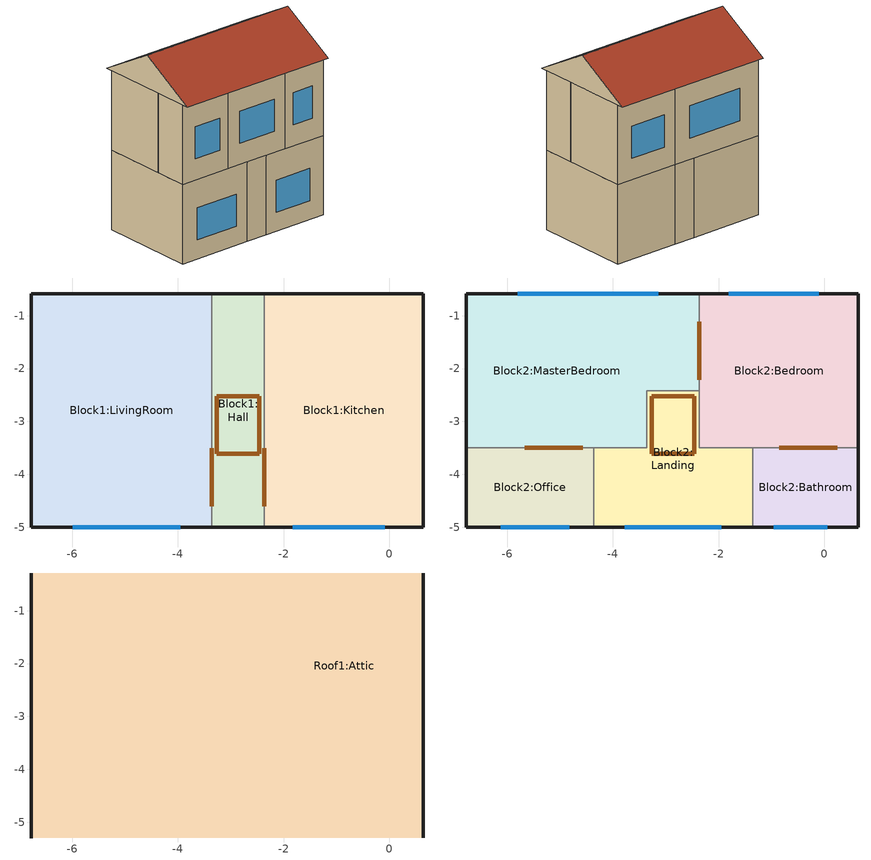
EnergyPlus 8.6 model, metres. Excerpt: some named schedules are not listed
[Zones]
Block1:Kitchen
 floor ground (Project ground floor): 0.64,-5 -2.36,-5 -2.36,-0.59 0.64,-0.59 z0
 wall outside (Project wall): -2.36,-5 0.64,-5 0.64,-0.59 -2.36,-0.59 z0:3.5
 wall to Block1:Hall (Project partition): -2.36,-0.59 -2.36,-5 z0:3.5
 window (1001): -1.83,-5 -0.08,-5 z0.84:2.26
 door inside (Project internal door): -2.36,-3.5 -2.36,-4.6 z0:2
Block1:Hall
 floor ground (Project ground floor): -2.36,-5 -3.36,-5 -3.36,-0.59 -2.36,-0.59 z0
 wall outside (Project wall): -3.36,-5 -2.36,-5 / -2.36,-0.59 -3.36,-0.59 z0:3.5
 wall to Block1:LivingRoom (Project partition_Rev): -3.36,-0.59 -3.36,-5 z0:3.5
 door inside (IRTSurface): -3.26,-3.61 -2.46,-3.61 -2.46,-2.52 -3.26,-2.52 z3.5
 door inside (Project internal door): -3.36,-3.5 -3.36,-4.6 z0:2
Block1:LivingRoom
 floor ground (Project ground floor): -3.36,-5 -6.77,-5 -6.77,-0.59 -3.36,-0.59 z0
 wall outside (Project wall): -3.36,-0.59 -6.77,-0.59 -6.77,-5 -3.36,-5 z0:3.5
 window (1001): -5.99,-5 -3.95,-5 z0.84:2.26
Block2:Bedroom
 floor to Block1:Kitchen (Project internal floor_Reversed_Rev): 0.64,-3.5 -2.36,-3.5 -2.36,-0.59 0.64,-0.59 z3.5
 wall outside (Project wall): 0.64,-3.5 0.64,-0.59 -2.36,-0.59 z3.5:7
 wall to Block2:Bathroom (Project partition): -1.36,-3.5 0.64,-3.5 z3.5:7
 wall to Block2:MasterBedroom (Project partition): -2.36,-0.59 -2.36,-2.42 z3.5:7
 wall to Block2:Landing (Project partition): -2.36,-2.42 -2.36,-3.5 -1.36,-3.5 z3.5:7
 window (1001): -0.11,-0.59 -1.8,-0.59 z4.44:5.86
 door inside (Project internal door): -0.85,-3.5 0.25,-3.5 / -2.36,-1.11 -2.36,-2.21 z3.6:5.6
Block2:Bathroom
 floor to Block1:Kitchen (Project internal floor_Reversed_Rev): 0.64,-5 -1.36,-5 -1.36,-3.5 0.64,-3.5 z3.5
 wall outside (Project wall): -1.36,-5 0.64,-5 0.64,-3.5 z3.5:7
 wall to Block2:Landing (Project partition): -1.36,-3.5 -1.36,-5 z3.5:7
 window (1001): -0.96,-5 0.05,-5 z4.44:5.86
Block2:Landing
 floor to Block1:Kitchen (Project internal floor_Reversed_Rev): -1.36,-5 -2.36,-5 -2.36,-3.5 -1.36,-3.5 z3.5
 floor to Block1:Hall (Project internal floor_Reversed_Rev): -2.36,-5 -3.36,-5 -3.36,-2.42 -2.36,-2.42 z3.5
 floor to Block1:LivingRoom (Project internal floor_Reversed_Rev): -3.36,-5 -4.36,-5 -4.36,-3.5 -3.36,-3.5 z3.5
 wall outside (Project wall): -4.36,-5 -1.36,-5 z3.5:7
 wall to Block2:MasterBedroom (Project partition): -2.36,-2.42 -3.36,-2.42 -3.36,-3.5 -4.36,-3.5 z3.5:7
 wall to Block2:Office (Project partition_Rev): -4.36,-3.5 -4.36,-5 z3.5:7
 window (1001): -3.77,-5 -1.94,-5 z4.44:5.86
Block2:MasterBedroom
 floor to Block1:Hall (Project internal floor_Reversed_Rev): -2.36,-2.42 -3.36,-2.42 -3.36,-0.59 -2.36,-0.59 z3.5
 floor to Block1:LivingRoom (Project internal floor_Reversed_Rev): -3.36,-3.5 -6.77,-3.5 -6.77,-0.59 -3.36,-0.59 z3.5
 wall outside (Project wall): -2.36,-0.59 -6.77,-0.59 -6.77,-3.5 z3.5:7
 wall to Block2:Office (Project partition_Rev): -6.77,-3.5 -4.36,-3.5 z3.5:7
 window (1001): -3.14,-0.59 -5.8,-0.59 z4.44:5.86
 door inside (Project internal door): -5.67,-3.5 -4.57,-3.5 z3.6:5.6
Block2:Office
 floor to Block1:LivingRoom (Project internal floor_Reversed_Rev): -4.36,-5 -6.77,-5 -6.77,-3.5 -4.36,-3.5 z3.5
 wall outside (Project wall): -6.77,-3.5 -6.77,-5 -4.36,-5 z3.5:7
 window (1001): -6.12,-5 -4.82,-5 z4.44:5.86
Roof1:Attic
 floor outside (Project external floor): 0.64,-0.59 -6.77,-0.59 -6.77,-0.29 0.64,-0.29 z7; 0.64,-5.3 -6.77,-5.3 -6.77,-5 0.64,-5 z7
 floor to Block2:Bedroom (Project semi-exposed ceiling_Rev): 0.64,-3.5 -2.36,-3.5 -2.36,-0.59 0.64,-0.59 z7
 floor to Block2:Bathroom (Project semi-exposed ceiling_Rev): 0.64,-5 -1.36,-5 -1.36,-3.5 0.64,-3.5 z7
 floor to Block2:Landing (Project semi-exposed ceiling_Rev): -2.36,-3.5 -3.36,-3.5 -3.36,-2.42 -2.36,-2.42 z7; -1.36,-5 -4.36,-5 -4.36,-3.5 -1.36,-3.5 z7
 floor to Block2:MasterBedroom (Project semi-exposed ceiling_Rev): -3.36,-3.5 -6.77,-3.5 -6.77,-2.42 -3.36,-2.42 z7; -2.36,-2.42 -6.77,-2.42 -6.77,-0.59 -2.36,-0.59 z7
 floor to Block2:Office (Project semi-exposed ceiling_Rev): -4.36,-5 -6.77,-5 -6.77,-3.5 -4.36,-3.5 z7
 wall outside (Project wall): -6.77,-0.29,7 -6.77,-5.3,7 -6.77,-2.79,8.45; 0.64,-5.3,7 0.64,-0.29,7 0.64,-2.79,8.45
 roof outside (Project unoccupied pitched roof): -6.77,-5.3,7 0.64,-5.3,7 0.64,-2.79,8.45 -6.77,-2.79,8.45; 0.64,-0.29,7 -6.77,-0.29,7 -6.77,-2.79,8.45 0.64,-2.79,8.45
[Site:Location]
Untitled: Latitude {deg}=51.15; Longitude {deg}=-0.18; Time Zone {hr}=0; Elevation {m}=62
[Site:GroundTemperature:BuildingSurface]
18, 18, 18, 18, 18, 18, 18, 18, 18, 18, 18, 18
[Site:GroundTemperature:Deep]
14, 14, 14, 14, 14, 14, 14, 14, 14, 14, 14, 14
[Site:GroundTemperature:Shallow]
14, 14, 14, 14, 14, 14, 14, 14, 14, 14, 14, 14
[Site:GroundTemperature:FCfactorMethod]
4.16, 5.3, 7.51, 9.61, 13.58, 15.67, 16.24, 15.18, 12.74, 9.69, 6.69, 4.7
[Site:GroundReflectance]
0.2, 0.2, 0.2, 0.2, 0.2, 0.2, 0.2, 0.2, 0.2, 0.2, 0.2, 0.2
[Site:GroundReflectance:SnowModifier]
2, 2
[SizingPeriod:DesignDay] Day of Month=15; Humidity Condition Type=WetBulb; Barometric Pressure {Pa}=100582.4; Wind Direction {deg}=0; Rain Indicator=0; Snow Indicator=0
Name | Month | Day Type | Maximum Dry-Bulb Temperature {C} | Daily Dry-Bulb Temperature Range {deltaC} | Wetbulb or DewPoint at Maximum Dry-Bulb {C} | Wind Speed {m/s} | Daylight Saving Time Indicator | Sky Clearness
Summer Design Day in Untitled Jul | 7 | SummerDesignDay | 27.2 | 9.4 | 18.7 | 0 | 1 | 0.98
Winter Design Day in Untitled | 1 | WinterDesignDay | -4.4 | 0 | -4.4 | 12.3 | 0 | 0
[Building]
Building: North Axis {deg}=0; Terrain=Suburbs; Loads Convergence Tolerance Value=.04; Temperature Convergence Tolerance Value {deltaC}=.4; Solar Distribution=FullExterior; Maximum Number of Warmup Days=25; Minimum Number of Warmup Days=6
[Material:NoMass] Roughness=Rough; Thermal Absorptance=0.9; Solar Absorptance=0.7; Visible Absorptance=0.7
Name | Thermal Resistance {m2-K/W}
7_RVAL_2; 8_RVAL_2; 13_RVAL_2 | .15
12_RVAL_2 | .18
[Construction]
IRTSurface: IRTMaterial
Project ground floor: Urea Formaldehyde Foam_0.1327, Cast Concrete_0.1, Floor/Roof Screed_0.07, Timber Flooring_0.03
Project internal floor_Reversed_Rev: Cast Concrete (Dense)_0.1
Project wall: Brickwork Outer Leaf_0.1, XPS Extruded Polystyrene  - CO2 Blowing_0.0795, Concrete Block (Medium)_0.1, Gypsum Plastering_0.013
Project partition: Gypsum Plasterboard_0.025, 7_RVAL_2, Gypsum Plasterboard_0.025
Project partition_Rev: Gypsum Plasterboard_0.025, 8_RVAL_2, Gypsum Plasterboard_0.025
Project internal door: Painted Oak_0.035
Project semi-exposed ceiling_Rev: Plasterboard_0.013, 12_RVAL_2, Cast Concrete (Lightweight)_0.1, MW Glass Wool (rolls)_0.1319, Plywood (Heavyweight)_0.01
Project unoccupied pitched roof: Clay Tile (roofing)_0.025, 13_RVAL_2, Roofing Felt_0.005
Project external floor: External Rendering_0.025, MW Stone Wool (rolls)_0.1482, Timber Flooring_0.005
1001: 38, 1002, 2
2001: 20005, 38, 1002, 2
[Material:InfraredTransparent]
IRTMaterial
[WindowMaterial:Gas]
1002: Gas Type=Air; Thickness {m}=.013
[WindowMaterial:Glazing] Optical Data Type=SpectralAverage; Thickness {m}=.003; Infrared Transmittance at Normal Incidence=0; Front Side Infrared Hemispherical Emissivity=.84; Conductivity {W/m-K}=.9; Dirt Correction Factor for Solar and Visible Transmittance=1
Name | Solar Transmittance at Normal Incidence | Front Side Solar Reflectance at Normal Incidence | Back Side Solar Reflectance at Normal Incidence | Visible Transmittance at Normal Incidence | Front Side Visible Reflectance at Normal Incidence | Back Side Visible Reflectance at Normal Incidence | Back Side Infrared Hemispherical Emissivity
2 | .837 | .075 | .075 | .898 | .081 | .081 | .84
38 | .74 | .09 | .1 | .82 | .11 | .12 | .2
[WindowMaterial:Shade]
20005: Solar Transmittance=.1; Solar Reflectance=.8; Visible Transmittance=.7; Visible Reflectance=.2; Infrared Hemispherical Emissivity=.9; Infrared Transmittance=0; Thickness {m}=.005; Conductivity {W/m-K}=.1; Shade to Glass Distance {m}=.05; Top Opening Multiplier=.5; Bottom Opening Multiplier=.5; Left-Side Opening Multiplier=.5; Right-Side Opening Multiplier=.5; Airflow Permeability=0
[Material] Roughness=Rough; Thermal Absorptance=0.9
Name | Thickness {m} | Conductivity {W/m-K} | Density {kg/m3} | Specific Heat {J/kg-K} | Solar Absorptance | Visible Absorptance
Urea Formaldehyde Foam_0.1327 | .1327 | 0.04 | 10 | 1400 | 0.6 | 0.6
Cast Concrete_0.1 | .1 | 1.13 | 2000 | 1000 | 0.6 | 0.6
Floor/Roof Screed_0.07 | .07 | 0.41 | 1200 | 840 | 0.73 | 0.73
Timber Flooring_0.03 | .03 | 0.14 | 650 | 1200 | 0.78 | 0.78
Cast Concrete (Dense)_0.1 | .1 | 1.4 | 2100 | 840 | 0.6 | 0.6
Brickwork Outer Leaf_0.1 | .1 | 0.84 | 1700 | 800 | 0.7 | 0.7
XPS Extruded Polystyrene  - CO2 Blowing_0.0795 | .0795 | 0.034 | 35 | 1400 | 0.6 | 0.6
Concrete Block (Medium)_0.1 | .1 | 0.51 | 1400 | 1000 | 0.6 | 0.6
Gypsum Plastering_0.013 | .013 | 0.4 | 1000 | 1000 | 0.5 | 0.5
Gypsum Plasterboard_0.025 | .025 | 0.25 | 900 | 1000 | 0.5 | 0.5
Painted Oak_0.035 | .035 | 0.19 | 700 | 2390 | 0.5 | 0.5
Plywood (Heavyweight)_0.01 | .01 | 0.15 | 700 | 1420 | 0.78 | 0.78
MW Glass Wool (rolls)_0.1319 | .1319 | 0.04 | 12 | 840 | 0.6 | 0.6
Cast Concrete (Lightweight)_0.1 | .1 | 0.38 | 1200 | 1000 | 0.6 | 0.6
Plasterboard_0.013 | .013 | 0.25 | 2800 | 896 | 0.5 | 0.5
Clay Tile (roofing)_0.025 | .025 | 1 | 2000 | 800 | 0.7 | 0.7
Roofing Felt_0.005 | .005 | 0.19 | 960 | 837 | 0.8 | 0.8
External Rendering_0.025 | .025 | 0.5 | 1300 | 1000 | 0.7 | 0.7
MW Stone Wool (rolls)_0.1482 | .1482 | 0.04 | 30 | 840 | 0.6 | 0.6
Timber Flooring_0.005 | .005 | 0.14 | 650 | 1200 | 0.78 | 0.78
[WindowProperty:ShadingControl] Shading Type=ExteriorShade; Construction with Shading=2001; Shading Control Is Scheduled=Yes; Glare Control Is Active=No; Type of Slat Angle Control for Blinds=FixedSlatAngle; Setpoint 2 {W/m2 or deg C}=0
Name | Shading Control Type | Schedule
1001 | AlwaysOff | Off
5001 | OnIfScheduleAllows | Block2:Bathroom_Wall_2_0_0_0_0_0_Win_Shading_Fraction
5002 | OnIfScheduleAllows | Block2:MasterBedroom_Wall_7_0_0_0_0_0_Win_Shading_Fraction
5003 | OnIfScheduleAllows | Block2:Office_Wall_2_0_0_0_0_0_Win_Shading_Fraction
5004 | OnIfScheduleAllows | Block1:Kitchen_Wall_2_0_0_0_0_0_Win_Shading_Fraction
5005 | OnIfScheduleAllows | Block1:LivingRoom_Wall_2_0_0_0_0_0_Win_Shading_Fraction
[Zone] Type=1; Multiplier=1; Zone Inside Convection Algorithm=TARP
Name | Volume {m3} | Floor Area {m2}
Block1:Kitchen | 35.007 | 10.002
Block1:Hall | 10.6927 | 3.0551
Block1:LivingRoom | 40.4801 | 11.5657
Block2:Bedroom | 22.3967 | 6.5873
Block2:Bathroom | 6.0468 | 1.7785
Block2:Landing | 13.4931 | 3.0958
Block2:MasterBedroom | 30.7883 | 9.0554
Block2:Office | 7.6006 | 2.2355
Roof1:Attic | 8.2787 | 19.792
[PEOPLE] Number of People Calculation Method=People; Fraction Radiant=.3; Sensible Heat Fraction=AUTOCALCULATE; Carbon Dioxide Generation Rate {m3/s-W}=3.82e-08; Enable ASHRAE 55 Comfort Warnings=No; Mean Radiant Temperature Calculation Type=ZoneAveraged; Work Efficiency Schedule=Work efficiency; Clothing Insulation Calculation Method=ClothingInsulationSchedule; Air Velocity Schedule=AirVelocitySchedule
Name | Zone or ZoneList | Number of People Schedule | Number of People | Activity Level Schedule | Clothing Insulation Schedule
People Block1:Kitchen | Block1:Kitchen | Block1:KitchenNumberOfOccupants | 2 | Block1:KitchenAverageGains | Clothing Schedule 400
People Block1:Hall | Block1:Hall | 3354 | 0 | Activity Schedule 407 | Clothing Schedule 407
People Block1:LivingRoom | Block1:LivingRoom | Block1:LivingRoomNumberOfOccupants | 2 | Block1:LivingRoomAverageGains | Clothing Schedule 414
People Block2:Bedroom | Block2:Bedroom | 2864 | 0 | Activity Schedule 446 | Clothing Schedule 446
People Block2:Bathroom | Block2:Bathroom | Block2:BathroomNumberOfOccupants | 2 | Block2:BathroomAverageGains | Clothing Schedule 455
People Block2:Landing | Block2:Landing | 3359 | 0 | Activity Schedule 462 | Clothing Schedule 462
People Block2:MasterBedroom | Block2:MasterBedroom | Block2:MasterBedroomNumberOfOccupants | 2 | Block2:MasterBedroomAverageGains | Clothing Schedule 473
People Block2:Office | Block2:Office | Block2:OfficeNumberOfOccupants | 2 | Block2:OfficeAverageGains | Clothing Schedule 483
People Roof1:Attic | Roof1:Attic | 7 | 0 | Activity Schedule 510 | Clothing Schedule 510
[Lights] Design Level Calculation Method=LightingLevel; Return Air Fraction=0; Fraction Radiant=.42; Fraction Visible=.18; Fraction Replaceable=1
Name | Zone or ZoneList | Schedule | Lighting Level {W}
Block1:Kitchen General lighting | Block1:Kitchen | Block1:KitchenLightState | 150.03
Block1:Hall General lighting | Block1:Hall | 3355 | 15.2755
Block1:LivingRoom General lighting | Block1:LivingRoom | Block1:LivingRoomLightState | 86.7428
Block2:Bedroom General lighting | Block2:Bedroom | 3330 | 32.9365
Block2:Bathroom General lighting | Block2:Bathroom | Block2:BathroomLightState | 13.3388
Block2:Landing General lighting | Block2:Landing | 3360 | 15.479
Block2:MasterBedroom General lighting | Block2:MasterBedroom | Block2:MasterBedroomLightState | 45.277
Block2:Office General lighting | Block2:Office | Block2:OfficeLightState | 44.71
[ElectricEquipment] Design Level Calculation Method=EquipmentLevel; Fraction Latent=0; Fraction Radiant=.2; Fraction Lost=0
Name | Zone or ZoneList | Schedule | Design Level {W}
Block1:Kitchen Equipment 1 | Block1:Kitchen | 3346 | 302.8606
Block1:Hall Equipment 1 | Block1:Hall | 3356 | 4.7965
Block1:LivingRoom Equipment 1 | Block1:LivingRoom | 3351 | 45.1062
Block2:Bedroom Equipment 1 | Block2:Bedroom | 3331 | 23.5825
Block2:Bathroom Equipment 1 | Block2:Bathroom | 3336 | 2.9701
Block2:Landing Equipment 1 | Block2:Landing | 3361 | 6.6869
Block2:MasterBedroom Equipment 1 | Block2:MasterBedroom | 3331 | 32.4183
Block2:Office Equipment 1 | Block2:Office | 2867 | 26.3118
[WaterUse:Equipment]
Name | Peak Flow Rate {m3/s} | Flow Rate Fraction Schedule | Target Temperature Schedule | Hot Water Supply Temperature Schedule | Cold Water Supply Temperature Schedule | Zone
DHW Block1:Kitchen | 3.64656e-07 | 3344 | DHW Supply Temperature Block1:Kitchen | DHW Supply Temperature Block1:Kitchen | DHW Mains Temperature Block1:Kitchen | Block1:Kitchen
DHW Block1:Hall | 2.77929e-07 | 3354 | DHW Supply Temperature Block1:Hall | DHW Supply Temperature Block1:Hall | DHW Mains Temperature Block1:Hall | Block1:Hall
DHW Block1:LivingRoom | 2.89143e-07 | 3349 | DHW Supply Temperature Block1:LivingRoom | DHW Supply Temperature Block1:LivingRoom | DHW Mains Temperature Block1:LivingRoom | Block1:LivingRoom
DHW Block2:Bedroom | 1.21225e-07 | 3329 | DHW Supply Temperature Block2:Bedroom | DHW Supply Temperature Block2:Bedroom | DHW Mains Temperature Block2:Bedroom | Block2:Bedroom
DHW Block2:Bathroom | 6.48411e-08 | 3334 | DHW Supply Temperature Block2:Bathroom | DHW Supply Temperature Block2:Bathroom | DHW Mains Temperature Block2:Bathroom | Block2:Bathroom
DHW Block2:MasterBedroom | 1.66645e-07 | 3329 | DHW Supply Temperature Block2:MasterBedroom | DHW Supply Temperature Block2:MasterBedroom | DHW Mains Temperature Block2:MasterBedroom | Block2:MasterBedroom
DHW Block2:Office | 1.55243e-08 | 2864 | DHW Supply Temperature Block2:Office | DHW Supply Temperature Block2:Office | DHW Mains Temperature Block2:Office | Block2:Office
[Daylighting:Controls] Daylighting Method=SplitFlux; Lighting Control Type=Continuous; Minimum Input Power Fraction for Continuous or ContinuousOff Dimming Control=0.1; Minimum Light Output Fraction for Continuous or ContinuousOff Dimming Control=0.1; Probability Lighting will be Reset When Needed in Manual Stepped Control=1; Glare Calculation Azimuth Angle of View Direction Clockwise from Zone y-Axis {deg}=0; Maximum Allowable Discomfort Glare Index=22; Fraction of Zone Controlled by Reference Point 1=1
Name | Zone | Glare Calculation Daylighting Reference Point | Daylighting Reference Point 1 | Illuminance Setpoint at Reference Point 1 {lux}
Block1:Kitchen_DaylCtrl | Block1:Kitchen | Block1:Kitchen_DaylRefPt1 | Block1:Kitchen_DaylRefPt1 | 300
Block1:Hall_DaylCtrl | Block1:Hall | Block1:Hall_DaylRefPt1 | Block1:Hall_DaylRefPt1 | 100
Block1:LivingRoom_DaylCtrl | Block1:LivingRoom | Block1:LivingRoom_DaylRefPt1 | Block1:LivingRoom_DaylRefPt1 | 150
Block2:Bedroom_DaylCtrl | Block2:Bedroom | Block2:Bedroom_DaylRefPt1 | Block2:Bedroom_DaylRefPt1 | 100
Block2:Bathroom_DaylCtrl | Block2:Bathroom | Block2:Bathroom_DaylRefPt1 | Block2:Bathroom_DaylRefPt1 | 150
Block2:Landing_DaylCtrl | Block2:Landing | Block2:Landing_DaylRefPt1 | Block2:Landing_DaylRefPt1 | 100
Block2:MasterBedroom_DaylCtrl | Block2:MasterBedroom | Block2:MasterBedroom_DaylRefPt1 | Block2:MasterBedroom_DaylRefPt1 | 100
Block2:Office_DaylCtrl | Block2:Office | Block2:Office_DaylRefPt1 | Block2:Office_DaylRefPt1 | 400
[Sizing:Zone] Zone Cooling Design Supply Air Temperature Input Method=SupplyAirTemperature; Zone Cooling Design Supply Air Temperature {C}=12; Zone Cooling Design Supply Air Temperature Difference {deltaC}=0; Zone Heating Design Supply Air Temperature Input Method=SupplyAirTemperature; Zone Heating Design Supply Air Temperature {C}=35; Zone Heating Design Supply Air Temperature Difference {deltaC}=0; Zone Cooling Design Supply Air Humidity Ratio {kgWater/kgDryAir}=0.0077; Zone Heating Design Supply Air Humidity Ratio {kgWater/kgDryAir}=0.0156; Zone Heating Sizing Factor=1.25; Zone Cooling Sizing Factor=1.15; Cooling Design Air Flow Method=DesignDay; Cooling Minimum Air Flow Fraction=0; Heating Design Air Flow Method=DesignDay
Name | Design Specification Outdoor Air Object | Design Specification Zone Air Distribution Object
Block1:Kitchen | Block1:Kitchen | Block1:Kitchen
Block1:Hall | Block1:Hall | Block1:Hall
Block1:LivingRoom | Block1:LivingRoom | Block1:LivingRoom
Block2:Bedroom | Block2:Bedroom | Block2:Bedroom
Block2:Bathroom | Block2:Bathroom | Block2:Bathroom
Block2:Landing | Block2:Landing | Block2:Landing
Block2:MasterBedroom | Block2:MasterBedroom | Block2:MasterBedroom
Block2:Office | Block2:Office | Block2:Office
[DesignSpecification:ZoneAirDistribution] Zone Air Distribution Effectiveness in Cooling Mode=1; Zone Air Distribution Effectiveness in Heating Mode=1
Block1:Kitchen; Block1:Hall; Block1:LivingRoom; Block2:Bedroom; Block2:Bathroom; Block2:Landing; Block2:MasterBedroom; Block2:Office
[DesignSpecification:OutdoorAir] Outdoor Air Method=Flow/Zone; Outdoor Air Schedule=On
Block1:Kitchen; Block1:Hall; Block1:LivingRoom; Block2:Bedroom; Block2:Bathroom; Block2:Landing; Block2:MasterBedroom; Block2:Office
[ZoneControl:Thermostat] Control Type Schedule=Zone Control Type Sched
Name | Zone or ZoneList | Control 1
Block1:Kitchen Thermostat | Block1:Kitchen | Dual Setpoint - Zone Block1:Kitchen
Block1:Hall Thermostat | Block1:Hall | Dual Setpoint - Zone Block1:Hall
Block1:LivingRoom Thermostat | Block1:LivingRoom | Dual Setpoint - Zone Block1:LivingRoom
Block2:Bedroom Thermostat | Block2:Bedroom | Dual Setpoint - Zone Block2:Bedroom
Block2:Bathroom Thermostat | Block2:Bathroom | Dual Setpoint - Zone Block2:Bathroom
Block2:Landing Thermostat | Block2:Landing | Dual Setpoint - Zone Block2:Landing
Block2:MasterBedroom Thermostat | Block2:MasterBedroom | Dual Setpoint - Zone Block2:MasterBedroom
Block2:Office Thermostat | Block2:Office | Dual Setpoint - Zone Block2:Office
[ThermostatSetpoint:DualSetpoint]
Name | Heating Setpoint Temperature Schedule | Cooling Setpoint Temperature Schedule
Dual Setpoint - Zone Block1:Kitchen | Block1:Kitchen Heating SP Sch | Block1:Kitchen Cooling SP Sch
Dual Setpoint - Zone Block1:Hall | Block1:Hall Heating SP Sch | Block1:Hall Cooling SP Sch
Dual Setpoint - Zone Block1:LivingRoom | Block1:LivingRoom Heating SP Sch | Block1:LivingRoom Cooling SP Sch
Dual Setpoint - Zone Block2:Bedroom | Block2:Bedroom Heating SP Sch | Block2:Bedroom Cooling SP Sch
Dual Setpoint - Zone Block2:Bathroom | Block2:Bathroom Heating SP Sch | Block2:Bathroom Cooling SP Sch
Dual Setpoint - Zone Block2:Landing | Block2:Landing Heating SP Sch | Block2:Landing Cooling SP Sch
Dual Setpoint - Zone Block2:MasterBedroom | Block2:MasterBedroom Heating SP Sch | Block2:MasterBedroom Cooling SP Sch
Dual Setpoint - Zone Block2:Office | Block2:Office Heating SP Sch | Block2:Office Cooling SP Sch
[Zone equipment]
Block1:Kitchen: Block1:Kitchen Ideal Loads Air
Block1:Hall: Block1:Hall Ideal Loads Air
Block1:LivingRoom: Block1:LivingRoom Ideal Loads Air
Block2:Bedroom: Block2:Bedroom Ideal Loads Air
Block2:Bathroom: Block2:Bathroom Ideal Loads Air
Block2:Landing: Block2:Landing Ideal Loads Air
Block2:MasterBedroom: Block2:MasterBedroom Ideal Loads Air
Block2:Office: Block2:Office Ideal Loads Air
[ZoneHVAC:IdealLoadsAirSystem] Maximum Heating Supply Air Temperature {C}=35; Minimum Cooling Supply Air Temperature {C}=12; Maximum Heating Supply Air Humidity Ratio {kgWater/kgDryAir}=0.0156; Minimum Cooling Supply Air Humidity Ratio {kgWater/kgDryAir}=0.0077; Heating Limit=LimitCapacity; Maximum Sensible Heating Capacity {W}=Autosize; Cooling Limit=LimitFlowRateAndCapacity; Maximum Cooling Air Flow Rate {m3/s}=Autosize; Maximum Total Cooling Capacity {W}=Autosize; Dehumidification Control Type=None; Humidification Control Type=None; Outdoor Air Economizer Type=NoEconomizer; Heat Recovery Type=None
Name | Heating Availability Schedule | Cooling Availability Schedule
Block1:Kitchen Ideal Loads Air | Block1:Kitchen Heating Availability Sch | Block1:Kitchen Cooling Availability Sch
Block1:Hall Ideal Loads Air | Block1:Hall Heating Availability Sch | Block1:Hall Cooling Availability Sch
Block1:LivingRoom Ideal Loads Air | Block1:LivingRoom Heating Availability Sch | Block1:LivingRoom Cooling Availability Sch
Block2:Bedroom Ideal Loads Air | Block2:Bedroom Heating Availability Sch | Block2:Bedroom Cooling Availability Sch
Block2:Bathroom Ideal Loads Air | Block2:Bathroom Heating Availability Sch | Block2:Bathroom Cooling Availability Sch
Block2:Landing Ideal Loads Air | Block2:Landing Heating Availability Sch | Block2:Landing Cooling Availability Sch
Block2:MasterBedroom Ideal Loads Air | Block2:MasterBedroom Heating Availability Sch | Block2:MasterBedroom Cooling Availability Sch
Block2:Office Ideal Loads Air | Block2:Office Heating Availability Sch | Block2:Office Cooling Availability Sch
[Schedule:Compact]
On: Through: 12/31, For: AllDays, Until: 24:00, 1
Off; Work efficiency; 7: Through: 12/31, For: AllDays, Until: 24:00, 0
AirVelocitySchedule: Through: 12/31, For: AllDays, Until: 24:00, .137
2864: Through: 31 Dec, For: Weekdays SummerDesignDay, Until: 07:00, 0, Until: 08:00, 0.25, Until: 09:00, 0.5, Until: 12:00, 1, Until: 14:00, 0.75, Until: 17:00, 1, Until: 18:00, 0.5, Until: 19:00, 0.25, Until: 24:00, 0, For: Weekends, Until: 24:00, 0, For: Holidays, Until: 24:00, 0, For: WinterDesignDay AllOtherDays, Until: 24:00, 0
2867: Through: 31 Dec, For: Weekdays SummerDesignDay, Until: 07:00, 0.05, Until: 20:00, 1, Until: 24:00, 0.05, For: Weekends, Until: 24:00, 0.05, For: Holidays, Until: 24:00, 0.05, For: WinterDesignDay AllOtherDays, Until: 24:00, 0
3329: Through: 31 Dec, For: Weekdays SummerDesignDay, Until: 07:00, 1, Until: 08:00, 0.5, Until: 09:00, 0.25, Until: 22:00, 0, Until: 23:00, 0.25, Until: 24:00, 0.75, For: Weekends, Until: 07:00, 1, Until: 08:00, 0.5, Until: 09:00, 0.25, Until: 22:00, 0, Until: 23:00, 0.25, Until: 24:00, 0.75, For: Holidays, Until: 07:00, 1, Until: 08:00, 0.5, Until: 09:00, 0.25, Until: 22:00, 0, Until: 23:00, 0.25, Until: 24:00, 0.75, For: WinterDesignDay AllOtherDays, Until: 24:00, 0
3330; 3334; 3344: Through: 31 Dec, For: Weekdays SummerDesignDay, Until: 07:00, 0, Until: 10:00, 1, Until: 19:00, 0, Until: 23:00, 0.2, Until: 24:00, 0, For: Weekends, Until: 07:00, 0, Until: 10:00, 1, Until: 19:00, 0, Until: 23:00, 0.2, Until: 24:00, 0, For: Holidays, Until: 07:00, 0, Until: 10:00, 1, Until: 19:00, 0, Until: 23:00, 0.2, Until: 24:00, 0, For: WinterDesignDay AllOtherDays, Until: 24:00, 0
3331: Through: 31 Dec, For: Weekdays SummerDesignDay, Until: 07:00, 0.07, Until: 08:00, 0.53, Until: 09:00, 1, Until: 10:00, 0.53, Until: 17:00, 0.07, Until: 18:00, 0.3, Until: 19:00, 0.53, Until: 20:00, 0.77, Until: 22:00, 1, Until: 23:00, 0.77, Until: 24:00, 0.3, For: Weekends, Until: 07:00, 0.07, Until: 08:00, 0.53, Until: 09:00, 1, Until: 10:00, 0.53, Until: 17:00, 0.07, Until: 18:00, 0.3, Until: 19:00, 0.53, Until: 20:00, 0.77, Until: 22:00, 1, Until: 23:00, 0.77, Until: 24:00, 0.3, For: Holidays, Until: 07:00, 0.07, Until: 08:00, 0.53, Until: 09:00, 1, Until: 10:00, 0.53, Until: 17:00, 0.07, Until: 18:00, 0.3, Until: 19:00, 0.53, Until: 20:00, 0.77, Until: 22:00, 1, Until: 23:00, 0.77, Until: 24:00, 0.3, For: WinterDesignDay AllOtherDays, Until: 24:00, 0
3336: Through: 31 Dec, For: Weekdays SummerDesignDay, Until: 06:00, 0.06, Until: 07:00, 0.29, Until: 09:00, 1, Until: 10:00, 0.29, Until: 18:00, 0.06, Until: 19:00, 0.53, Until: 21:00, 1, Until: 22:00, 0.34, Until: 24:00, 0.06, For: Weekends, Until: 24:00, 0.06, For: Holidays, Until: 24:00, 0.06, For: WinterDesignDay AllOtherDays, Until: 24:00, 0
3346: Through: 31 Dec, For: Weekdays SummerDesignDay, Until: 07:00, 0.07, Until: 10:00, 1, Until: 19:00, 0.07, Until: 23:00, 0.25, Until: 24:00, 0.07, For: Weekends, Until: 07:00, 0.07, Until: 10:00, 1, Until: 19:00, 0.07, Until: 23:00, 0.25, Until: 24:00, 0.07, For: Holidays, Until: 07:00, 0.07, Until: 10:00, 1, Until: 19:00, 0.07, Until: 23:00, 0.25, Until: 24:00, 0.07, For: WinterDesignDay AllOtherDays, Until: 24:00, 0
3349: Through: 31 Dec, For: Weekdays SummerDesignDay, Until: 16:00, 0, Until: 18:00, 0.5, Until: 22:00, 1, Until: 23:00, 0.67, Until: 24:00, 0, For: Weekends, Until: 16:00, 0, Until: 18:00, 0.5, Until: 22:00, 1, Until: 23:00, 0.67, Until: 24:00, 0, For: Holidays, Until: 16:00, 0, Until: 18:00, 0.5, Until: 22:00, 1, Until: 23:00, 0.67, Until: 24:00, 0, For: WinterDesignDay AllOtherDays, Until: 24:00, 0
3351: Through: 31 Dec, For: Weekdays SummerDesignDay, Until: 16:00, 0.06, Until: 18:00, 0.53, Until: 22:00, 1, Until: 23:00, 0.69, Until: 24:00, 0.06, For: Weekends, Until: 07:00, 0.06, Until: 23:00, 1, Until: 24:00, 0.34, For: Holidays, Until: 07:00, 0.06, Until: 23:00, 1, Until: 24:00, 0.34, For: WinterDesignDay AllOtherDays, Until: 24:00, 0
3354: Through: 31 Dec, For: Weekdays SummerDesignDay, Until: 07:00, 0, Until: 10:00, 1, Until: 19:00, 0, Until: 23:00, 0.2, Until: 24:00, 0, For: Weekends, Until: 07:00, 0, Until: 23:00, 1, Until: 24:00, 0.3, For: Holidays, Until: 07:00, 0, Until: 23:00, 1, Until: 24:00, 0.3, For: WinterDesignDay AllOtherDays, Until: 24:00, 0
3355: Through: 31 Dec, For: Weekdays SummerDesignDay, Until: 07:00, 0, Until: 10:00, 1, Until: 19:00, 0, Until: 23:00, 1, Until: 24:00, 0, For: Weekends, Until: 07:00, 0, Until: 24:00, 1, For: Holidays, Until: 07:00, 0, Until: 24:00, 1, For: WinterDesignDay AllOtherDays, Until: 24:00, 0
3356: Through: 31 Dec, For: Weekdays SummerDesignDay, Until: 07:00, 0.06, Until: 08:00, 0.53, Until: 09:00, 1, Until: 10:00, 0.53, Until: 17:00, 0.06, Until: 18:00, 0.3, Until: 19:00, 0.53, Until: 20:00, 0.77, Until: 22:00, 1, Until: 23:00, 0.77, Until: 24:00, 0.3, For: Weekends, Until: 07:00, 0.06, Until: 23:00, 1, Until: 24:00, 0.34, For: Holidays, Until: 07:00, 0.06, Until: 23:00, 1, Until: 24:00, 0.34, For: WinterDesignDay AllOtherDays, Until: 24:00, 0
3359: Through: 31 Dec, For: Weekdays SummerDesignDay, Until: 07:00, 0, Until: 08:00, 0.5, Until: 09:00, 1, Until: 10:00, 0.5, Until: 17:00, 0, Until: 18:00, 0.25, Until: 19:00, 0.5, Until: 20:00, 0.75, Until: 22:00, 1, Until: 23:00, 0.75, Until: 24:00, 0.25, For: Weekends, Until: 09:00, 0, Until: 21:00, 1, Until: 24:00, 0, For: Holidays, Until: 09:00, 0, Until: 21:00, 1, Until: 24:00, 0, For: WinterDesignDay AllOtherDays, Until: 24:00, 0
3360: Through: 31 Dec, For: Weekdays SummerDesignDay, Until: 07:00, 0, Until: 10:00, 1, Until: 17:00, 0, Until: 24:00, 1, For: Weekends, Until: 09:00, 0, Until: 21:00, 1, Until: 24:00, 0, For: Holidays, Until: 09:00, 0, Until: 21:00, 1, Until: 24:00, 0, For: WinterDesignDay AllOtherDays, Until: 24:00, 0
3361: Through: 31 Dec, For: Weekdays SummerDesignDay, Until: 07:00, 0.05, Until: 23:00, 1, Until: 24:00, 0.33, For: Weekends, Until: 07:00, 0.05, Until: 23:00, 1, Until: 24:00, 0.33, For: Holidays, Until: 07:00, 0.05, Until: 23:00, 1, Until: 24:00, 0.33, For: WinterDesignDay AllOtherDays, Until: 24:00, 0
Clothing Schedule 400; Clothing Schedule 407; Clothing Schedule 414; Clothing Schedule 446; Clothing Schedule 455; Clothing Schedule 462; Clothing Schedule 473; Clothing Schedule 483; Clothing Schedule 510: Through: 4/1, For: AllDays, Until: 24:00, 1, Through: 9/30, For: AllDays, Until: 24:00, .5, Through: 12/31, For: AllDays, Until: 24:00, 1
DHW Supply Temperature Block1:Kitchen; DHW Supply Temperature Block1:Hall; DHW Supply Temperature Block1:LivingRoom; DHW Supply Temperature Block2:Bedroom; DHW Supply Temperature Block2:Bathroom; DHW Supply Temperature Block2:MasterBedroom; DHW Supply Temperature Block2:Office: Through: 12/31, For: AllDays, Until: 24:00, 65
DHW Mains Temperature Block1:Kitchen; DHW Mains Temperature Block1:Hall; DHW Mains Temperature Block1:LivingRoom; DHW Mains Temperature Block2:Bedroom; DHW Mains Temperature Block2:Bathroom; DHW Mains Temperature Block2:MasterBedroom; DHW Mains Temperature Block2:Office: Through: 12/31, For: AllDays, Until: 24:00, 10
Activity Schedule 407; Activity Schedule 462: Through: 12/31, For: AllDays, Until: 24:00, 162
Activity Schedule 446: Through: 12/31, For: AllDays, Until: 24:00, 81
Activity Schedule 510: Through: 12/31, For: AllDays, Until: 24:00, 117
Block1:Kitchen Heating SP Sch; Block2:Bathroom Heating SP Sch: Through: 31 Dec, For: Weekdays SummerDesignDay WinterDesignDay, Until: 05:00, 12, Until: 10:00, 18, Until: 17:00, 12, Until: 23:00, 18, Until: 24:00, 12, For: Weekends, Until: 05:00, 12, Until: 10:00, 18, Until: 17:00, 12, Until: 23:00, 18, Until: 24:00, 12, For: Holidays, Until: 05:00, 12, Until: 10:00, 18, Until: 17:00, 12, Until: 23:00, 18, Until: 24:00, 12, For: AllOtherDays, Until: 24:00, -50
Block1:Kitchen Heating Availability Sch; Block2:Bathroom Heating Availability Sch: Through: 31 Dec, For: Weekdays SummerDesignDay WinterDesignDay, Until: 05:00, 1, Until: 10:00, 1, Until: 17:00, 1, Until: 23:00, 1, Until: 24:00, 1, For: Weekends, Until: 05:00, 1, Until: 10:00, 1, Until: 17:00, 1, Until: 23:00, 1, Until: 24:00, 1, For: Holidays, Until: 05:00, 1, Until: 10:00, 1, Until: 17:00, 1, Until: 23:00, 1, Until: 24:00, 1, For: AllOtherDays, Until: 24:00, 0
Block1:Kitchen Cooling SP Sch: Through: 31 Dec, For: Weekdays SummerDesignDay, Until: 05:00, 100, Until: 10:00, 25, Until: 17:00, 100, Until: 24:00, 25, For: Weekends, Until: 05:00, 100, Until: 10:00, 25, Until: 17:00, 100, Until: 24:00, 25, For: Holidays, Until: 05:00, 100, Until: 10:00, 25, Until: 17:00, 100, Until: 24:00, 25, For: WinterDesignDay AllOtherDays, Until: 24:00, 100
Block1:Kitchen Cooling Availability Sch: Through: 31 Dec, For: Weekdays SummerDesignDay, Until: 05:00, 0, Until: 10:00, 1, Until: 17:00, 0, Until: 24:00, 1, For: Weekends, Until: 05:00, 0, Until: 10:00, 1, Until: 17:00, 0, Until: 24:00, 1, For: Holidays, Until: 05:00, 0, Until: 10:00, 1, Until: 17:00, 0, Until: 24:00, 1, For: WinterDesignDay AllOtherDays, Until: 24:00, 0
Block1:Hall Heating SP Sch: Through: 31 Dec, For: Weekdays SummerDesignDay WinterDesignDay, Until: 05:00, 12, Until: 10:00, 18, Until: 17:00, 12, Until: 23:00, 18, Until: 24:00, 12, For: Weekends, Until: 05:00, 12, Until: 24:00, 18, For: Holidays, Until: 05:00, 12, Until: 24:00, 18, For: AllOtherDays, Until: 24:00, -50
Block1:Hall Heating Availability Sch: Through: 31 Dec, For: Weekdays SummerDesignDay WinterDesignDay, Until: 05:00, 1, Until: 10:00, 1, Until: 17:00, 1, Until: 23:00, 1, Until: 24:00, 1, For: Weekends, Until: 05:00, 1, Until: 24:00, 1, For: Holidays, Until: 05:00, 1, Until: 24:00, 1, For: AllOtherDays, Until: 24:00, 0
Block1:Hall Cooling SP Sch: Through: 31 Dec, For: Weekdays SummerDesignDay, Until: 05:00, 100, Until: 10:00, 25, Until: 17:00, 100, Until: 23:00, 25, Until: 24:00, 100, For: Weekends, Until: 05:00, 100, Until: 24:00, 25, For: Holidays, Until: 05:00, 100, Until: 23:00, 25, Until: 24:00, 100, For: WinterDesignDay AllOtherDays, Until: 24:00, 100
Block1:Hall Cooling Availability Sch: Through: 31 Dec, For: Weekdays SummerDesignDay, Until: 05:00, 0, Until: 10:00, 1, Until: 17:00, 0, Until: 23:00, 1, Until: 24:00, 0, For: Weekends, Until: 05:00, 0, Until: 24:00, 1, For: Holidays, Until: 05:00, 0, Until: 23:00, 1, Until: 24:00, 0, For: WinterDesignDay AllOtherDays, Until: 24:00, 0
Block1:LivingRoom Heating SP Sch: Through: 31 Dec, For: Weekdays SummerDesignDay WinterDesignDay, Until: 14:00, 12, Until: 23:00, 21, Until: 24:00, 12, For: Weekends, Until: 14:00, 12, Until: 23:00, 21, Until: 24:00, 12, For: Holidays, Until: 14:00, 12, Until: 23:00, 21, Until: 24:00, 12, For: AllOtherDays, Until: 24:00, -50
Block1:LivingRoom Heating Availability Sch: Through: 31 Dec, For: Weekdays SummerDesignDay WinterDesignDay, Until: 14:00, 1, Until: 23:00, 1, Until: 24:00, 1, For: Weekends, Until: 14:00, 1, Until: 23:00, 1, Until: 24:00, 1, For: Holidays, Until: 14:00, 1, Until: 23:00, 1, Until: 24:00, 1, For: AllOtherDays, Until: 24:00, 0
Block1:LivingRoom Cooling SP Sch: Through: 31 Dec, For: Weekdays SummerDesignDay, Until: 14:00, 100, Until: 23:00, 25, Until: 24:00, 100, For: Weekends, Until: 14:00, 100, Until: 23:00, 25, Until: 24:00, 100, For: Holidays, Until: 14:00, 100, Until: 23:00, 25, Until: 24:00, 100, For: WinterDesignDay AllOtherDays, Until: 24:00, 100
Block1:LivingRoom Cooling Availability Sch: Through: 31 Dec, For: Weekdays SummerDesignDay, Until: 14:00, 0, Until: 23:00, 1, Until: 24:00, 0, For: Weekends, Until: 14:00, 0, Until: 23:00, 1, Until: 24:00, 0, For: Holidays, Until: 14:00, 0, Until: 23:00, 1, Until: 24:00, 0, For: WinterDesignDay AllOtherDays, Until: 24:00, 0
Block2:Bedroom Heating SP Sch; Block2:MasterBedroom Heating SP Sch: Through: 31 Dec, For: Weekdays SummerDesignDay WinterDesignDay, Until: 09:00, 18, Until: 20:00, 12, Until: 24:00, 18, For: Weekends, Until: 09:00, 18, Until: 20:00, 12, Until: 24:00, 18, For: Holidays, Until: 09:00, 18, Until: 20:00, 12, Until: 24:00, 18, For: AllOtherDays, Until: 24:00, -50
Block2:Bedroom Heating Availability Sch; Block2:MasterBedroom Heating Availability Sch: Through: 31 Dec, For: Weekdays SummerDesignDay WinterDesignDay, Until: 09:00, 1, Until: 20:00, 1, Until: 24:00, 1, For: Weekends, Until: 09:00, 1, Until: 20:00, 1, Until: 24:00, 1, For: Holidays, Until: 09:00, 1, Until: 20:00, 1, Until: 24:00, 1, For: AllOtherDays, Until: 24:00, 0
Block2:Bedroom Cooling SP Sch; Block2:MasterBedroom Cooling SP Sch: Through: 31 Dec, For: Weekdays SummerDesignDay, Until: 09:00, 25, Until: 20:00, 100, Until: 24:00, 25, For: Weekends, Until: 09:00, 25, Until: 20:00, 100, Until: 24:00, 25, For: Holidays, Until: 09:00, 25, Until: 20:00, 100, Until: 24:00, 25, For: WinterDesignDay AllOtherDays, Until: 24:00, 100
Block2:Bedroom Cooling Availability Sch; Block2:MasterBedroom Cooling Availability Sch: Through: 31 Dec, For: Weekdays SummerDesignDay, Until: 09:00, 1, Until: 20:00, 0, Until: 24:00, 1, For: Weekends, Until: 09:00, 1, Until: 20:00, 0, Until: 24:00, 1, For: Holidays, Until: 09:00, 1, Until: 20:00, 0, Until: 24:00, 1, For: WinterDesignDay AllOtherDays, Until: 24:00, 0
Block2:Bathroom Cooling SP Sch: Through: 31 Dec, For: Weekdays SummerDesignDay, Until: 05:00, 100, Until: 10:00, 25, Until: 17:00, 100, Until: 23:00, 25, Until: 24:00, 100, For: Weekends, Until: 05:00, 100, Until: 10:00, 25, Until: 17:00, 100, Until: 23:00, 25, Until: 24:00, 100, For: Holidays, Until: 05:00, 100, Until: 10:00, 25, Until: 17:00, 100, Until: 23:00, 25, Until: 24:00, 100, For: WinterDesignDay AllOtherDays, Until: 24:00, 100
Block2:Bathroom Cooling Availability Sch: Through: 31 Dec, For: Weekdays SummerDesignDay, Until: 05:00, 0, Until: 10:00, 1, Until: 17:00, 0, Until: 23:00, 1, Until: 24:00, 0, For: Weekends, Until: 05:00, 0, Until: 10:00, 1, Until: 17:00, 0, Until: 23:00, 1, Until: 24:00, 0, For: Holidays, Until: 05:00, 0, Until: 10:00, 1, Until: 17:00, 0, Until: 23:00, 1, Until: 24:00, 0, For: WinterDesignDay AllOtherDays, Until: 24:00, 0
Block2:Landing Heating SP Sch: Through: 31 Dec, For: Weekdays SummerDesignDay WinterDesignDay, Until: 05:00, 12, Until: 10:00, 18, Until: 15:00, 12, Until: 24:00, 18, For: Weekends, Until: 07:00, 12, Until: 21:00, 18, Until: 24:00, 12, For: Holidays, Until: 07:00, 12, Until: 21:00, 18, Until: 24:00, 12, For: AllOtherDays, Until: 24:00, -50
Block2:Landing Heating Availability Sch: Through: 31 Dec, For: Weekdays SummerDesignDay WinterDesignDay, Until: 05:00, 1, Until: 10:00, 1, Until: 15:00, 1, Until: 24:00, 1, For: Weekends, Until: 07:00, 1, Until: 21:00, 1, Until: 24:00, 1, For: Holidays, Until: 07:00, 1, Until: 21:00, 1, Until: 24:00, 1, For: AllOtherDays, Until: 24:00, 0
Block2:Landing Cooling SP Sch: Through: 31 Dec, For: Weekdays SummerDesignDay, Until: 05:00, 100, Until: 10:00, 25, Until: 15:00, 100, Until: 24:00, 25, For: Weekends, Until: 07:00, 100, Until: 21:00, 25, Until: 24:00, 100, For: Holidays, Until: 07:00, 100, Until: 21:00, 25, Until: 24:00, 100, For: WinterDesignDay AllOtherDays, Until: 24:00, 100
Block2:Landing Cooling Availability Sch: Through: 31 Dec, For: Weekdays SummerDesignDay, Until: 05:00, 0, Until: 10:00, 1, Until: 15:00, 0, Until: 24:00, 1, For: Weekends, Until: 07:00, 0, Until: 21:00, 1, Until: 24:00, 0, For: Holidays, Until: 07:00, 0, Until: 21:00, 1, Until: 24:00, 0, For: WinterDesignDay AllOtherDays, Until: 24:00, 0
Block2:Office Heating SP Sch: Through: 31 Dec, For: Weekdays SummerDesignDay WinterDesignDay, Until: 05:00, 12, Until: 19:00, 22, Until: 24:00, 12, For: Weekends, Until: 24:00, 12, For: Holidays, Until: 24:00, 12, For: AllOtherDays, Until: 24:00, -50
Block2:Office Heating Availability Sch: Through: 31 Dec, For: Weekdays SummerDesignDay WinterDesignDay, Until: 05:00, 1, Until: 19:00, 1, Until: 24:00, 1, For: Weekends, Until: 24:00, 1, For: Holidays, Until: 24:00, 1, For: AllOtherDays, Until: 24:00, 0
Block2:Office Cooling SP Sch: Through: 31 Dec, For: Weekdays SummerDesignDay, Until: 05:00, 100, Until: 19:00, 24, Until: 24:00, 100, For: Weekends, Until: 24:00, 100, For: Holidays, Until: 24:00, 100, For: WinterDesignDay AllOtherDays, Until: 24:00, 100
Block2:Office Cooling Availability Sch: Through: 31 Dec, For: Weekdays SummerDesignDay, Until: 05:00, 0, Until: 19:00, 1, Until: 24:00, 0, For: Weekends, Until: 24:00, 0, For: Holidays, Until: 24:00, 0, For: WinterDesignDay AllOtherDays, Until: 24:00, 0
[Schedule:Day:Hourly]
Off: 0, 0, 0, 0, 0, 0, 0, 0, 0, 0, 0, 0, 0, 0, 0, 0, 0, 0, 0, 0, 0, 0, 0, 0
Summer Control Type Day Sch; Winter Control Type Day Sch: 4, 4, 4, 4, 4, 4, 4, 4, 4, 4, 4, 4, 4, 4, 4, 4, 4, 4, 4, 4, 4, 4, 4, 4
[Schedule:Week:Daily]
Off: Off, Off, Off, Off, Off, Off, Off, Off, Off, Off, Off, Off
Summer Control Type Week Sch: Summer Control Type Day Sch, Summer Control Type Day Sch, Summer Control Type Day Sch, Summer Control Type Day Sch, Summer Control Type Day Sch, Summer Control Type Day Sch, Summer Control Type Day Sch, Summer Control Type Day Sch, Summer Control Type Day Sch, Summer Control Type Day Sch, Summer Control Type Day Sch, Summer Control Type Day Sch
Winter Control Type Week Sch: Winter Control Type Day Sch, Winter Control Type Day Sch, Winter Control Type Day Sch, Winter Control Type Day Sch, Winter Control Type Day Sch, Winter Control Type Day Sch, Winter Control Type Day Sch, Winter Control Type Day Sch, Winter Control Type Day Sch, Winter Control Type Day Sch, Winter Control Type Day Sch, Winter Control Type Day Sch
[Schedule:Year]
Zone Control Type Sched: Winter Control Type Week Sch, 1, 1, 3, 31, Summer Control Type Week Sch, 4, 1, 9, 30, Winter Control Type Week Sch, 10, 1, 12, 31
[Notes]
Hourly weather file: C:\ProgramData\DesignBuilder\Weather Data\GBR_LONDON_GATWICK_IWEC.epw
